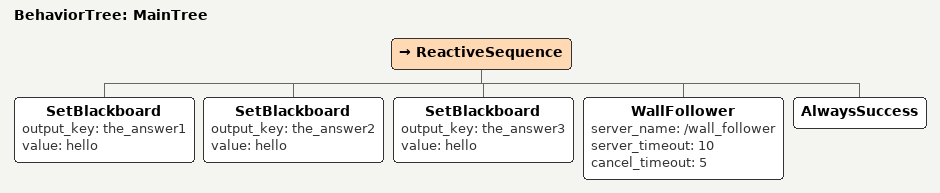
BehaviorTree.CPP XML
<root main_tree_to_execute="MainTree">
    <BehaviorTree ID="MainTree">
        <ReactiveSequence>
            <SetBlackboard output_key="the_answer1" value="hello"/>
            <SetBlackboard output_key="the_answer2" value="hello"/>
            <SetBlackboard output_key="the_answer3" value="hello"/>
            <WallFollower server_name="/wall_follower" server_timeout="10" cancel_timeout="5" />
            <AlwaysSuccess/>
        </ReactiveSequence>
    </BehaviorTree>
</root>
